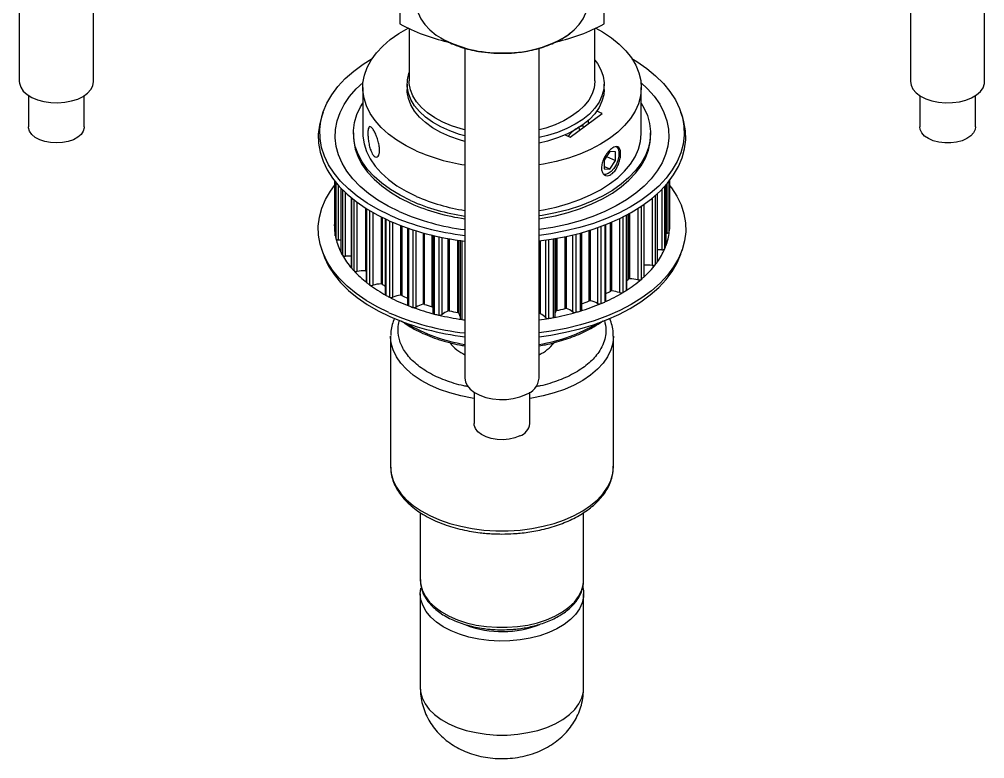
# Model space of a CAD drawing. Header units: millimetres. Extents: x 334 to 3694, y 0 to 2376.
# Drawn here: x 2524.5 to 2680.5, y 965.9 to 1085.3 of the extents above; entities that cross this region are included whole.
import ezdxf

# ---------------------------------------------------------------- set-up
doc = ezdxf.new("R2010")
doc.units = ezdxf.units.MM
doc.header["$LTSCALE"] = 3
doc.layers.add('1_외형선', color=7, linetype='Continuous', lineweight=25)

msp = doc.modelspace()

# ---------------------------------------------------------------- linework, layer by layer
at = {"layer": '1_외형선'}
for p, q in [((2680.46, 1075.3), (2680.46, 1116.01)), ((2668.46, 1106.61), (2668.46, 1075.3)), ((2536.46, 1075.3), (2536.46, 1098.76)), ((2524.46, 1098.19), (2524.46, 1075.3)), ((2585.96, 1087.09), (2585.96, 1084.59)), ((2618.96, 1084.59), (2618.96, 1087.09)), ((2587.46, 1083.82), (2587.46, 1075.4)), ((2617.46, 1075.4), (2617.46, 1083.82)), ((2596.46, 1080.66), (2596.46, 1027.37)), ((2608.46, 1027.37), (2608.46, 1080.66)), ((2587.13, 1074.87), (2587.13, 1073.99)), ((2618.96, 1073.99), (2618.96, 1074.87)), ((2579.96, 1074.32), (2579.96, 1066.97)), ((2624.96, 1066.97), (2624.96, 1074.32)), ((2525.96, 1073.01), (2525.96, 1067.95)), ((2534.96, 1067.95), (2534.96, 1073.01)), ((2669.96, 1073.01), (2669.96, 1067.95)), ((2678.96, 1067.95), (2678.96, 1073.01)), ((2573.55, 1070.3), (2573.3, 1069.57)), ((2618.67, 1070.1), (2617.77, 1070.5)), ((2631.63, 1069.57), (2631.38, 1070.3)), ((2613.5, 1066.27), (2618.67, 1070.1)), ((2616.4, 1068.99), (2616.4, 1068.42)), ((2578.46, 1066.97), (2578.46, 1066.53)), ((2612.65, 1066.66), (2613.5, 1066.27)), ((2626.46, 1066.53), (2626.46, 1066.97)), ((2619.87, 1063.97), (2618.95, 1062.58)), ((2620.79, 1063.95), (2619.87, 1063.97)), ((2620.79, 1062.53), (2620.79, 1063.95)), ((2621.34, 1064.08), (2621.33, 1064.15)), ((2618.95, 1062.58), (2618.95, 1061.17)), ((2619.35, 1063.19), (2620.79, 1062.53)), ((2619.87, 1061.15), (2620.79, 1062.53)), ((2619.87, 1061.15), (2618.95, 1061.56)), ((2618.95, 1061.17), (2619.87, 1061.15)), ((2575.39, 1059.27), (2575.39, 1052.62)), ((2619.65, 1060.42), (2619.7, 1060.45)), ((2629.53, 1051.44), (2629.53, 1059.27)), ((2629.53, 1059.27), (2629.53, 1051.43)), ((2575.53, 1059.09), (2575.53, 1050.36)), ((2575.53, 1050.33), (2575.53, 1059.09)), ((2575.62, 1058.98), (2575.62, 1049.91)), ((2576.05, 1049.68), (2576.05, 1058.48)), ((2576.44, 1058.06), (2576.44, 1047.73)), ((2576.45, 1047.66), (2576.45, 1058.04)), ((2576.67, 1057.82), (2576.67, 1047.25)), ((2628.31, 1057.87), (2628.31, 1048.11)), ((2628.78, 1048.31), (2628.78, 1058.37)), ((2628.94, 1058.55), (2628.94, 1048.73)), ((2628.95, 1048.78), (2628.95, 1058.57)), ((2629.1, 1058.73), (2629.1, 1050.76)), ((2629.5, 1051.01), (2629.5, 1059.22)), ((2577.16, 1047.07), (2577.16, 1057.34)), ((2578.12, 1056.5), (2578.12, 1045.23)), ((2578.17, 1045.12), (2578.17, 1056.46)), ((2578.5, 1056.19), (2578.5, 1044.74)), ((2626.74, 1056.44), (2626.74, 1045.58)), ((2627.26, 1045.73), (2627.26, 1056.88)), ((2627.55, 1057.14), (2627.55, 1046.12)), ((2627.58, 1046.22), (2627.58, 1057.17)), ((2579.04, 1044.61), (2579.04, 1055.78)), ((2580.38, 1054.86), (2580.38, 1044.69)), ((2580.53, 1054.76), (2580.53, 1042.94)), ((2580.61, 1042.79), (2580.61, 1054.71)), ((2624.43, 1054.78), (2624.43, 1043.25)), ((2624.99, 1043.34), (2624.99, 1055.14)), ((2625.39, 1055.42), (2625.39, 1043.7)), ((2625.46, 1043.84), (2625.46, 1055.47)), ((2581.06, 1054.43), (2581.06, 1042.45)), ((2581.63, 1042.38), (2581.63, 1054.1)), ((2582.92, 1053.41), (2582.92, 1042.58)), ((2583.12, 1053.31), (2583.12, 1042.54)), ((2583.59, 1053.08), (2583.59, 1040.92)), ((2583.73, 1040.74), (2583.73, 1053.02)), ((2621.45, 1053.14), (2621.45, 1041.18)), ((2622.03, 1041.21), (2622.03, 1053.42)), ((2622.53, 1053.68), (2622.53, 1041.53)), ((2622.65, 1041.7), (2622.65, 1053.74)), ((2622.92, 1043.35), (2622.92, 1053.89)), ((2623.11, 1043.4), (2623.11, 1054)), ((2584.27, 1052.77), (2584.27, 1040.45)), ((2584.85, 1040.43), (2584.85, 1052.52)), ((2586.06, 1052.03), (2586.06, 1040.77)), ((2586.27, 1051.95), (2586.27, 1040.74)), ((2587.21, 1051.61), (2587.21, 1039.25)), ((2587.41, 1039.03), (2587.41, 1051.54)), ((2617.9, 1051.67), (2617.9, 1039.44)), ((2618.48, 1039.42), (2618.48, 1051.88)), ((2619.07, 1052.1), (2619.07, 1039.67)), ((2619.24, 1039.88), (2619.24, 1052.17)), ((2620, 1041.43), (2620, 1052.48)), ((2620.2, 1041.46), (2620.2, 1052.57)), ((2629.53, 1051.43), (2629.53, 1051.44)), ((2575.53, 1050.36), (2575.53, 1050.33)), ((2588.03, 1051.34), (2588.03, 1038.8)), ((2588.6, 1038.84), (2588.6, 1051.16)), ((2589.7, 1050.84), (2589.7, 1039.3)), ((2589.91, 1050.78), (2589.91, 1039.29)), ((2591.2, 1038.89), (2591.2, 1050.46)), ((2591.28, 1050.44), (2591.28, 1037.96)), ((2591.55, 1037.72), (2591.55, 1050.37)), ((2592.23, 1050.23), (2592.23, 1037.55)), ((2592.78, 1037.65), (2592.78, 1050.11)), ((2593.72, 1049.93), (2593.72, 1038.21)), ((2593.94, 1049.9), (2593.94, 1038.22)), ((2611.06, 1037.39), (2611.06, 1049.91)), ((2611.16, 1049.93), (2611.16, 1038.2)), ((2611.3, 1049.95), (2611.3, 1038.29)), ((2612.66, 1038.61), (2612.66, 1050.22)), ((2612.87, 1038.6), (2612.87, 1050.26)), ((2613.88, 1050.49), (2613.88, 1038.08)), ((2614.44, 1038), (2614.44, 1050.63)), ((2615.1, 1050.8), (2615.1, 1038.2)), ((2615.34, 1038.43), (2615.34, 1050.87)), ((2616.54, 1039.83), (2616.54, 1051.22)), ((2616.75, 1039.85), (2616.75, 1051.29)), ((2629.1, 1050.76), (2628.95, 1050.75)), ((2595.32, 1037.96), (2595.32, 1049.68)), ((2595.48, 1037.88), (2595.48, 1049.66)), ((2595.68, 1049.63), (2595.68, 1037.09)), ((2596.02, 1036.84), (2596.02, 1049.58)), ((2608.67, 1037.76), (2608.67, 1049.55)), ((2609.51, 1049.66), (2609.51, 1037.15)), ((2610.04, 1037.02), (2610.04, 1049.74)), ((2610.75, 1049.85), (2610.75, 1037.14)), ((2573.3, 1048.21), (2573.55, 1047.48)), ((2631.38, 1047.48), (2631.63, 1048.21)), ((2584.46, 1034.15), (2584.46, 1013.08)), ((2584.47, 1033.98), (2584.46, 1034.15)), ((2620.46, 1013.08), (2620.46, 1034.15)), ((2597.96, 1025.08), (2597.96, 1020.02)), ((2606.96, 1020.02), (2606.96, 1025.08)), ((2589.26, 1005.63), (2589.26, 994.71)), ((2615.66, 994.71), (2615.66, 1005.64)), ((2615.66, 994.5), (2615.66, 994.71)), ((2589.26, 992.51), (2589.36, 993.41)), ((2589.26, 992.51), (2589.26, 977.32)), ((2615.66, 977.32), (2615.66, 992.51))]:
    msp.add_line(p, q, dxfattribs=at)
at = {"layer": '1_외형선', "flags": 128}
for points in [[(2588.66, 1087.87), (2588.69, 1087.37), (2588.91, 1086.38), (2589.34, 1085.41), (2589.98, 1084.48), (2590.81, 1083.61), (2591.83, 1082.8), (2592.56, 1082.33)], [(2612.66, 1082.51), (2613.1, 1082.8), (2614.12, 1083.61), (2614.95, 1084.48), (2615.59, 1085.41), (2616.02, 1086.38), (2616.24, 1087.37), (2616.26, 1087.87)], [(2588.62, 1064.08), (2586.97, 1064.9), (2585.47, 1065.81), (2584.12, 1066.8), (2582.95, 1067.85), (2581.96, 1068.97), (2581.16, 1070.14), (2580.56, 1071.35), (2580.17, 1072.58), (2579.98, 1073.83), (2580, 1075.09), (2580.24, 1076.33), (2580.68, 1077.56), (2581.32, 1078.76), (2582.16, 1079.92), (2583.19, 1081.02), (2584.4, 1082.07), (2585.78, 1083.04), (2587.28, 1083.91)], [(2617.65, 1083.91), (2618.73, 1083.3), (2620.15, 1082.35), (2621.41, 1081.33), (2622.49, 1080.24), (2623.39, 1079.1), (2624.09, 1077.91), (2624.59, 1076.69), (2624.88, 1075.44), (2624.96, 1074.19), (2624.84, 1072.94), (2624.5, 1071.7), (2623.96, 1070.48), (2623.21, 1069.3), (2622.28, 1068.17), (2621.16, 1067.09), (2619.86, 1066.08), (2618.4, 1065.15), (2616.79, 1064.31), (2615.05, 1063.56), (2613.19, 1062.91), (2611.24, 1062.36), (2609.19, 1061.93), (2608.46, 1061.8)], [(2584.34, 1053.68), (2582.44, 1054.61), (2580.68, 1055.64), (2579.08, 1056.74), (2577.64, 1057.93), (2576.39, 1059.18), (2575.32, 1060.48), (2574.45, 1061.83), (2573.78, 1063.22), (2573.32, 1064.64), (2573.06, 1066.08), (2573.02, 1067.52), (2573.19, 1068.96), (2573.58, 1070.39), (2574.17, 1071.79), (2574.96, 1073.16), (2575.95, 1074.48), (2577.14, 1075.75), (2578.5, 1076.96), (2580.04, 1078.1), (2581.48, 1079.01)], [(2623.45, 1079.01), (2624.25, 1078.52), (2625.85, 1077.41), (2627.29, 1076.23), (2628.54, 1074.98), (2629.61, 1073.67), (2630.48, 1072.32), (2631.15, 1070.93), (2631.61, 1069.51), (2631.86, 1068.08), (2631.91, 1066.63), (2631.73, 1065.19), (2631.35, 1063.77), (2630.76, 1062.37), (2629.97, 1061), (2628.98, 1059.67), (2627.79, 1058.4), (2626.43, 1057.19), (2624.89, 1056.06), (2623.19, 1055), (2621.34, 1054.03), (2619.35, 1053.15), (2617.25, 1052.37), (2615.03, 1051.7), (2612.73, 1051.14), (2610.35, 1050.7), (2608.46, 1050.43)], [(2617.46, 1078.76), (2617.88, 1078.2), (2618.45, 1077.19), (2618.81, 1076.15), (2618.96, 1075.09), (2618.9, 1074.03), (2618.62, 1072.98), (2618.14, 1071.95), (2617.46, 1070.97), (2616.58, 1070.03), (2615.52, 1069.16), (2614.3, 1068.37), (2612.93, 1067.67), (2611.42, 1067.05), (2609.8, 1066.55), (2608.46, 1066.23)], [(2596.46, 1066.5), (2595.6, 1066.75), (2594.03, 1067.3), (2592.57, 1067.95), (2591.26, 1068.7), (2590.1, 1069.52), (2589.12, 1070.42), (2588.33, 1071.38), (2587.73, 1072.38), (2587.33, 1073.42), (2587.15, 1074.48), (2587.17, 1075.54), (2587.41, 1076.59), (2587.46, 1076.73)], [(2524.46, 1075.3), (2524.49, 1075.01), (2524.69, 1074.36)], [(2524.69, 1074.36), (2525.11, 1073.75), (2525.71, 1073.19), (2526.49, 1072.71), (2527.41, 1072.32), (2528.45, 1072.04), (2529.55, 1071.88), (2530.69, 1071.84), (2531.82, 1071.93), (2532.9, 1072.14), (2533.9, 1072.46), (2534.77, 1072.89), (2535.48, 1073.4), (2536.01, 1073.98), (2536.34, 1074.61), (2536.46, 1075.27), (2536.46, 1075.3)], [(2585.87, 1054.26), (2584.06, 1055.16), (2582.39, 1056.14), (2580.88, 1057.21), (2579.53, 1058.34), (2578.37, 1059.55), (2577.39, 1060.8), (2576.61, 1062.11), (2576.04, 1063.44), (2575.67, 1064.8), (2575.51, 1066.18), (2575.56, 1067.55), (2575.82, 1068.92), (2576.29, 1070.27), (2576.96, 1071.59), (2577.84, 1072.87), (2578.91, 1074.1), (2580.01, 1075.15)], [(2596.46, 1067.46), (2595.87, 1067.62), (2594.32, 1068.13), (2592.89, 1068.74), (2591.59, 1069.44), (2590.44, 1070.22), (2589.47, 1071.08), (2588.67, 1072), (2588.07, 1072.96), (2587.67, 1073.96), (2587.48, 1074.98), (2587.46, 1075.4)], [(2617.46, 1075.4), (2617.46, 1075.31), (2617.34, 1074.28), (2617.01, 1073.28), (2616.47, 1072.3), (2615.73, 1071.36), (2614.81, 1070.49), (2613.72, 1069.68), (2612.47, 1068.95), (2611.08, 1068.31), (2609.56, 1067.77), (2608.46, 1067.46)], [(2624.92, 1075.15), (2626, 1074.13), (2627.07, 1072.9), (2627.95, 1071.62), (2628.63, 1070.3), (2629.1, 1068.95), (2629.37, 1067.58), (2629.42, 1066.2), (2629.27, 1064.83), (2628.9, 1063.47), (2628.33, 1062.13), (2627.55, 1060.83), (2626.58, 1059.57), (2625.42, 1058.37), (2624.08, 1057.23), (2622.57, 1056.16), (2620.9, 1055.18), (2619.09, 1054.28), (2617.15, 1053.48), (2615.1, 1052.78), (2612.94, 1052.19), (2610.7, 1051.71), (2608.46, 1051.36)], [(2668.46, 1075.3), (2668.56, 1074.68), (2668.87, 1074.05), (2669.39, 1073.46), (2670.08, 1072.94), (2670.94, 1072.5), (2671.92, 1072.17), (2672.99, 1071.94), (2674.12, 1071.84), (2675.26, 1071.87), (2676.37, 1072.02), (2677.41, 1072.29), (2678.35, 1072.66), (2679.14, 1073.14), (2679.77, 1073.69), (2680.2, 1074.29), (2680.43, 1074.94), (2680.46, 1075.3)], [(2596.46, 1065.62), (2595.6, 1065.87), (2594.03, 1066.42), (2592.57, 1067.07), (2591.26, 1067.81), (2590.1, 1068.64), (2589.12, 1069.54), (2588.33, 1070.5), (2587.73, 1071.5), (2587.33, 1072.54), (2587.15, 1073.59), (2587.13, 1073.99)], [(2618.96, 1073.99), (2618.9, 1073.15), (2618.62, 1072.1), (2618.14, 1071.07), (2617.46, 1070.09), (2616.58, 1069.15), (2615.52, 1068.28), (2614.3, 1067.49), (2612.93, 1066.78), (2611.42, 1066.17), (2609.8, 1065.67), (2608.46, 1065.35)], [(2587.69, 1056.05), (2585.99, 1056.9), (2584.43, 1057.83), (2583.02, 1058.85), (2581.79, 1059.94), (2580.74, 1061.08), (2579.88, 1062.29), (2579.22, 1063.53), (2578.76, 1064.8), (2578.51, 1066.09), (2578.47, 1067.39), (2578.65, 1068.68), (2579.03, 1069.96), (2579.62, 1071.22), (2579.96, 1071.8)], [(2624.96, 1071.8), (2625.4, 1071.05), (2625.96, 1069.79), (2626.32, 1068.51), (2626.46, 1067.21), (2626.39, 1065.91), (2626.12, 1064.62), (2625.63, 1063.35), (2624.94, 1062.12), (2624.06, 1060.92), (2622.98, 1059.78), (2621.72, 1058.71), (2620.3, 1057.7), (2618.71, 1056.78), (2616.99, 1055.94), (2615.14, 1055.21), (2613.17, 1054.57), (2611.11, 1054.05), (2608.98, 1053.64), (2608.46, 1053.56)], [(2573.3, 1069.57), (2572.95, 1068.22), (2572.77, 1066.77), (2572.82, 1065.31), (2573.07, 1063.86), (2573.54, 1062.43), (2574.21, 1061.03), (2575.09, 1059.67), (2576.17, 1058.35), (2577.43, 1057.09), (2578.88, 1055.9), (2580.49, 1054.78), (2582.27, 1053.75), (2584.19, 1052.81)], [(2608.46, 1049.53), (2610.42, 1049.8), (2612.82, 1050.25), (2615.14, 1050.81), (2617.37, 1051.49), (2619.5, 1052.27), (2621.5, 1053.16), (2623.36, 1054.14), (2625.08, 1055.21), (2626.63, 1056.35), (2628.01, 1057.57), (2629.2, 1058.85), (2630.2, 1060.19), (2631, 1061.57), (2631.6, 1062.98), (2631.98, 1064.42), (2632.15, 1065.87), (2632.11, 1067.33), (2631.86, 1068.78), (2631.63, 1069.57)], [(2526.13, 1067.25), (2525.97, 1067.8), (2525.96, 1067.95)], [(2534.96, 1067.95), (2534.96, 1067.83), (2534.81, 1067.27), (2534.45, 1066.75), (2533.91, 1066.28), (2533.21, 1065.89), (2532.37, 1065.6), (2531.45, 1065.42), (2530.49, 1065.36), (2529.52, 1065.41), (2528.6, 1065.59), (2527.76, 1065.88), (2527.05, 1066.26), (2526.5, 1066.73), (2526.13, 1067.25)], [(2615.03, 1067.41), (2615.01, 1067.53), (2614.91, 1067.91)], [(2678.96, 1067.95), (2678.91, 1067.55), (2678.65, 1067), (2678.2, 1066.51), (2677.58, 1066.08), (2676.8, 1065.73), (2675.92, 1065.5), (2674.97, 1065.37), (2674, 1065.37), (2673.05, 1065.49), (2672.16, 1065.72), (2671.39, 1066.06), (2670.75, 1066.48), (2670.29, 1066.98), (2670.03, 1067.52), (2669.96, 1067.95)], [(2578.46, 1066.53), (2578.51, 1065.65), (2578.76, 1064.36), (2579.22, 1063.09), (2579.88, 1061.84), (2580.74, 1060.64), (2581.79, 1059.5), (2583.02, 1058.41), (2584.43, 1057.39), (2585.99, 1056.46), (2587.69, 1055.61)], [(2579.96, 1066.97), (2579.98, 1066.48), (2580.17, 1065.23), (2580.56, 1064), (2581.16, 1062.79), (2581.96, 1061.62), (2582.95, 1060.51), (2584.12, 1059.45), (2585.47, 1058.46), (2586.97, 1057.56), (2588.62, 1056.74)], [(2608.46, 1054.46), (2609.19, 1054.58), (2611.24, 1055.01), (2613.19, 1055.56), (2615.05, 1056.21), (2616.79, 1056.96), (2618.4, 1057.8), (2619.86, 1058.74), (2621.16, 1059.74), (2622.28, 1060.82), (2623.21, 1061.95), (2623.96, 1063.13), (2624.5, 1064.35), (2624.84, 1065.59), (2624.96, 1066.84), (2624.96, 1066.97)], [(2608.46, 1053.12), (2608.98, 1053.2), (2611.11, 1053.61), (2613.17, 1054.13), (2615.14, 1054.77), (2616.99, 1055.5), (2618.71, 1056.34), (2620.3, 1057.26), (2621.72, 1058.27), (2622.98, 1059.34), (2624.06, 1060.48), (2624.94, 1061.68), (2625.63, 1062.91), (2626.12, 1064.18), (2626.39, 1065.47), (2626.46, 1066.53)], [(2620.92, 1064.77), (2621.05, 1064.68), (2621.27, 1064.33), (2621.37, 1063.82), (2621.34, 1063.2), (2621.17, 1062.52), (2620.89, 1061.85), (2620.52, 1061.24), (2620.09, 1060.75), (2619.64, 1060.42), (2619.21, 1060.28), (2618.84, 1060.34), (2618.8, 1060.36)], [(2584.19, 1037.95), (2582.27, 1038.89), (2580.49, 1039.92), (2578.88, 1041.04), (2577.43, 1042.23), (2576.17, 1043.49), (2575.09, 1044.81), (2574.21, 1046.17), (2573.54, 1047.57), (2573.07, 1049), (2572.82, 1050.45), (2572.77, 1051.91), (2572.95, 1053.36), (2573.33, 1054.8), (2573.93, 1056.21), (2574.73, 1057.59), (2575.39, 1058.51)], [(2629.53, 1058.51), (2629.84, 1058.11), (2630.72, 1056.75), (2631.39, 1055.35), (2631.86, 1053.92), (2632.11, 1052.47), (2632.15, 1051.01), (2631.98, 1049.56), (2631.6, 1048.12), (2631, 1046.71), (2630.2, 1045.33), (2629.2, 1043.99), (2628.01, 1042.71), (2626.63, 1041.49), (2625.08, 1040.35), (2623.36, 1039.28), (2621.5, 1038.3), (2619.5, 1037.41), (2617.37, 1036.63), (2615.14, 1035.95), (2612.82, 1035.39), (2610.42, 1034.94), (2608.46, 1034.67)], [(2628.94, 1048.73), (2628.95, 1048.77), (2628.95, 1048.78)], [(2573.55, 1047.48), (2573.78, 1046.85), (2574.45, 1045.46), (2575.32, 1044.11), (2576.39, 1042.8), (2577.64, 1041.55), (2579.08, 1040.37), (2580.68, 1039.26), (2582.44, 1038.24), (2584.34, 1037.3)], [(2576.44, 1047.73), (2576.44, 1047.7), (2576.45, 1047.66)], [(2608.46, 1034.06), (2610.35, 1034.32), (2612.73, 1034.77), (2615.03, 1035.33), (2617.25, 1036), (2619.35, 1036.77), (2621.34, 1037.65), (2623.19, 1038.62), (2624.89, 1039.68), (2626.43, 1040.82), (2627.79, 1042.03), (2628.98, 1043.3), (2629.97, 1044.62), (2630.76, 1045.99), (2631.35, 1047.39), (2631.38, 1047.48)], [(2615.1, 1038.2), (2615.17, 1038.22), (2615.22, 1038.25), (2615.27, 1038.29), (2615.31, 1038.33), (2615.33, 1038.37), (2615.34, 1038.42), (2615.34, 1038.43)], [(2595.68, 1037.09), (2595.68, 1037.07), (2595.69, 1037.02), (2595.72, 1036.98), (2595.76, 1036.94), (2595.82, 1036.91), (2595.88, 1036.88), (2595.95, 1036.86), (2596.02, 1036.84)], [(2610.75, 1037.14), (2610.82, 1037.16), (2610.88, 1037.18), (2610.94, 1037.21), (2610.99, 1037.25), (2611.03, 1037.29), (2611.05, 1037.33), (2611.06, 1037.38), (2611.06, 1037.39)], [(2597.96, 1024.09), (2597.65, 1024.14), (2595.8, 1024.5), (2594.03, 1024.97), (2592.36, 1025.55), (2590.81, 1026.23), (2589.4, 1027), (2588.13, 1027.86), (2587.04, 1028.79), (2586.13, 1029.79), (2585.41, 1030.83), (2584.89, 1031.92), (2584.57, 1033.03), (2584.47, 1033.98)], [(2620.46, 1034.12), (2620.36, 1033.03), (2620.04, 1031.92), (2619.52, 1030.83), (2618.8, 1029.79), (2617.89, 1028.79), (2616.79, 1027.86), (2615.53, 1027), (2614.12, 1026.23), (2612.57, 1025.55), (2610.9, 1024.97), (2609.13, 1024.5), (2607.28, 1024.14), (2606.96, 1024.09)], [(2596.46, 1027.37), (2596.55, 1026.79), (2596.84, 1026.16), (2597.34, 1025.56), (2598.03, 1025.04), (2598.87, 1024.6), (2599.85, 1024.25), (2600.91, 1024.02), (2602.04, 1023.91), (2603.18, 1023.93), (2604.29, 1024.07), (2605.34, 1024.33), (2606.29, 1024.7)], [(2605.33, 1018.02), (2604.52, 1017.71), (2603.61, 1017.51), (2602.65, 1017.42), (2601.68, 1017.46), (2600.74, 1017.62), (2599.89, 1017.89), (2599.16, 1018.26), (2598.58, 1018.71), (2598.18, 1019.22), (2597.98, 1019.77), (2597.96, 1020.02)], [(2584.46, 1013.08), (2584.57, 1011.96), (2584.89, 1010.85), (2585.41, 1009.76), (2586.13, 1008.72), (2587.04, 1007.73), (2588.13, 1006.79), (2589.4, 1005.94), (2590.81, 1005.16), (2592.36, 1004.48), (2594.03, 1003.9), (2595.8, 1003.43), (2597.65, 1003.07), (2599.55, 1002.83), (2601.49, 1002.71), (2603.44, 1002.71), (2605.38, 1002.83), (2607.28, 1003.07), (2609.13, 1003.43), (2610.9, 1003.9), (2612.57, 1004.48), (2614.12, 1005.16), (2615.53, 1005.94), (2616.79, 1006.79), (2617.89, 1007.73), (2618.8, 1008.72), (2619.52, 1009.76), (2620.04, 1010.85), (2620.36, 1011.96), (2620.46, 1013.08), (2620.46, 1013.08)], [(2589.26, 994.71), (2589.33, 993.98), (2589.6, 993.01), (2590.08, 992.08), (2590.76, 991.19), (2591.64, 990.35), (2592.69, 989.59), (2593.91, 988.91), (2595.26, 988.32), (2596.74, 987.84), (2598.3, 987.48), (2599.94, 987.23), (2601.62, 987.11), (2603.31, 987.11), (2604.99, 987.23), (2606.62, 987.48), (2608.19, 987.84), (2609.67, 988.32), (2611.02, 988.91), (2612.24, 989.59), (2613.29, 990.35), (2614.17, 991.19), (2614.85, 992.08), (2615.33, 993.01), (2615.6, 993.98), (2615.66, 994.5)], [(2615.54, 993.53), (2615.64, 992.99), (2615.64, 992.02), (2615.42, 991.05), (2614.99, 990.1), (2614.36, 989.2), (2613.53, 988.35), (2612.52, 987.57), (2611.34, 986.86), (2610.02, 986.26), (2608.57, 985.75), (2607.02, 985.35), (2605.4, 985.08), (2603.73, 984.92), (2602.04, 984.89), (2600.36, 984.98), (2598.71, 985.2), (2597.12, 985.54), (2595.62, 985.99), (2594.23, 986.55), (2592.98, 987.2), (2591.89, 987.95), (2590.96, 988.77), (2590.23, 989.65), (2589.7, 990.57), (2589.37, 991.53), (2589.26, 992.51), (2589.26, 992.51)], [(2589.26, 977.32), (2589.31, 976.68), (2589.56, 975.7), (2590.03, 974.76), (2590.71, 973.85), (2591.58, 973.01), (2592.63, 972.23), (2593.85, 971.54), (2595.21, 970.95), (2596.69, 970.46), (2598.27, 970.09), (2599.92, 969.84), (2601.61, 969.71), (2603.32, 969.71), (2605.01, 969.84), (2606.66, 970.09), (2608.23, 970.46), (2609.72, 970.95), (2611.08, 971.54), (2612.3, 972.23), (2613.35, 973.01), (2614.22, 973.85), (2614.9, 974.76), (2615.36, 975.7), (2615.62, 976.68), (2615.66, 977.32)]]:
    msp.add_lwpolyline(points, dxfattribs=at)
at = {"layer": '1_외형선'}
for centre, radius, start, end in [((2600.1, 1110.63), 29.63, 241.5037, 257.421), ((2604.7, 1110.97), 29.99, 282.5993, 298.4002), ((2602.06, 1099.76), 19.85, 241.3909, 271.1543), ((2603.06, 1098.88), 18.98, 268.2014, 300.4028), ((2601.23, 1092.83), 31.39, 246.3162, 261.2722), ((2601.31, 1085.77), 31.69, 246.3873, 261.2012), ((2601.18, 1086.8), 33.58, 246.3202, 261.9261), ((2601.27, 1086.66), 33.89, 246.392, 261.8543), ((2601.17, 1092.28), 42.11, 246.4507, 263.5899), ((2601.08, 1088.95), 37.87, 246.3202, 262.9969), ((2584.46, 1052.03), 9.09, 176.2172, 190.7752), ((2575.63, 1052.65), 0.234, 186.5428, 246.2827), ((2601.16, 1091.75), 42.49, 246.4526, 263.6533), ((2620.52, 1052.03), 9.04, 356.1942, 3.774), ((2584.81, 1052.09), 9.44, 190.7261, 193.3561), ((2585.59, 1052.31), 10.25, 193.528, 206.9631), ((2576, 1050.11), 0.428, 207.9801, 276.7994), ((2619.98, 1052.11), 9.58, 339.3232, 353.3785), ((2629.13, 1051.15), 0.391, 264.2992, 337.8245), ((2620.45, 1052.04), 9.1, 353.5002, 356.1942), ((2575.94, 1044.24), 5.44, 84.7272, 88.7657), ((2619.18, 1052.39), 10.43, 337.0039, 339.4642), ((2586.67, 1052.82), 11.45, 206.7791, 209.0913), ((2588.1, 1053.67), 13.11, 209.3124, 220.7157), ((2577.07, 1047.59), 0.525, 220.2679, 279.8098), ((2577.6, 1041.61), 5.48, 84.5127, 94.5431), ((2617.98, 1052.94), 11.75, 324.5226, 336.7906), ((2628.1, 1042.64), 5.47, 87.7883, 95.4367), ((2628.38, 1048.59), 0.486, 261.4698, 324.3637), ((2578.29, 1045.24), 0.175, 181.2797, 222.6894), ((2614.88, 1055.24), 15.61, 312.3042, 322.4508), ((2625.98, 1040.18), 5.46, 82.0009, 95.4868), ((2626.86, 1046.15), 0.58, 258.1172, 313.6198), ((2616.56, 1053.89), 13.46, 322.662, 324.7377), ((2627.41, 1046.22), 0.166, 323.0727, 359.3894), ((2589.7, 1054.96), 15.16, 220.4982, 222.4153), ((2591.48, 1056.67), 17.63, 222.6112, 231.9664), ((2578.89, 1045.21), 0.613, 230.0947, 283.4229), ((2580.01, 1039.29), 5.41, 86.1199, 100.3817), ((2580.36, 1044.36), 0.325, 59.6886, 87.4062), ((2613.13, 1057.08), 18.15, 310.8068, 312.5074), ((2625.27, 1043.84), 0.186, 308.8528, 358.0213), ((2580.73, 1042.95), 0.198, 183.111, 235.9799), ((2593.27, 1058.86), 20.46, 231.7798, 233.3498), ((2595.08, 1061.39), 23.56, 233.4981, 241.2071), ((2581.42, 1043.02), 0.679, 238.0601, 287.7392), ((2583.07, 1037.52), 5.07, 91.722, 106.6138), ((2582.94, 1042.25), 0.34, 58.7718, 93.5399), ((2595.25, 1060.4), 21.59, 235.8307, 237.3214), ((2611.29, 1059.3), 21.03, 302.3215, 310.6389), ((2611.13, 1058.37), 19.1, 307.1043, 308.1267), ((2623.1, 1043.08), 0.32, 88.3791, 124.6135), ((2623.16, 1038.16), 5.24, 75.9731, 90.5356), ((2624.61, 1043.88), 0.656, 254.0942, 304.9673), ((2583.82, 1040.95), 0.231, 186.1383, 246.8308), ((2596.74, 1064.28), 26.9, 241.0678, 242.3759), ((2586.64, 1036.33), 4.47, 97.3773, 113.5697), ((2586.12, 1040.39), 0.379, 66.196, 98.4807), ((2598.43, 1066.19), 28.21, 244.4605, 246.5582), ((2607.87, 1064.83), 27.54, 294.0074, 300.9557), ((2607.68, 1063.79), 25.53, 296.9321, 298.8464), ((2620.16, 1041.1), 0.365, 83.5537, 116.6577), ((2619.78, 1036.74), 4.74, 69.3495, 84.9277), ((2621.7, 1041.83), 0.701, 249.3173, 297.8786), ((2609.54, 1061.94), 24.2, 301.0764, 302.48), ((2622.44, 1041.72), 0.21, 296.2829, 356.2009), ((2598.27, 1067.32), 30.3, 242.4796, 248.998), ((2584.57, 1041.09), 0.708, 244.6333, 292.8534), ((2587.47, 1039.29), 0.262, 188.661, 256.9181), ((2599.55, 1070.5), 33.73, 248.9011, 250.0261), ((2590.55, 1035.67), 3.72, 103.311, 121.6279), ((2589.79, 1038.91), 0.398, 72.5858, 103.8126), ((2600.72, 1072.22), 34.66, 251.8352, 254.0642), ((2605.14, 1071.06), 34.34, 286.8518, 292.8484), ((2604.99, 1069.9), 32.21, 288.6797, 291.0204), ((2616.67, 1039.46), 0.393, 78.3992, 109.8933), ((2615.99, 1035.88), 4.04, 61.789, 79.1355), ((2618.21, 1040.07), 0.706, 243.6554, 291.9717), ((2606.41, 1067.95), 30.99, 292.9299, 294.1203), ((2619, 1039.91), 0.245, 286.3223, 353.0431), ((2601.16, 1076.89), 42.49, 246.4526, 263.6533), ((2588.27, 1039.45), 0.696, 250.1406, 298.9302), ((2600.61, 1073.54), 36.95, 250.0944, 255.805), ((2591.13, 1038.64), 0.261, 55.7103, 74.9272), ((2591.58, 1038.03), 0.31, 193.1917, 263.7962), ((2601.39, 1076.44), 39.96, 255.7418, 256.7466), ((2592.4, 1038.17), 0.646, 254.7894, 306.2408), ((2601.94, 1078.91), 42.48, 256.7872, 261.9902), ((2594.72, 1035.45), 2.93, 109.7926, 131.2802), ((2593.86, 1037.84), 0.393, 78.2515, 109.7206), ((2601.97, 1077.26), 39.85, 258.3732, 260.4042), ((2595.3, 1037.73), 0.233, 39.3072, 84.366), ((2594.47, 1037.2), 1.21, 7.6164, 33.9463), ((2608.52, 1037.41), 0.379, 66.3837, 98.6213), ((2607.66, 1035.48), 2.49, 41.9672, 65.9377), ((2603.41, 1076.92), 40.45, 280.4534, 285.8299), ((2612.23, 1037.64), 1.21, 152.4702, 165.5276), ((2611.33, 1038.08), 0.21, 97.5179, 145.7921), ((2603.36, 1075.39), 37.94, 282.0923, 284.191), ((2612.75, 1038.22), 0.398, 72.75, 103.9662), ((2611.92, 1035.49), 3.25, 52.8477, 72.9125), ((2614.24, 1038.64), 0.67, 236.8839, 286.9946), ((2604.16, 1074.15), 37.58, 285.8809, 286.9276), ((2601.17, 1075.91), 42.11, 246.4507, 263.5899), ((2600.65, 1059.23), 26.74, 239.3307, 261.0014), ((2602.25, 1080.88), 44.48, 261.9528, 262.5305), ((2602.74, 1080.46), 44.05, 277.4659, 279.5376), ((2604.32, 1059.12), 26.62, 278.9505, 300.7174), ((2609.91, 1037.6), 0.6, 228.6548, 282.7966), ((2602.92, 1079.38), 42.96, 279.5429, 280.5003), ((2599.28, 1037.17), 6.64, 218.3986, 244.8994), ((2605.49, 1037.36), 6.89, 295.6233, 321.6025), ((2605.31, 1027.72), 3.17, 287.8926, 353.7027), ((2604.59, 1020.29), 2.39, 288.0905, 353.5048), ((2602.46, 1003.21), 16.79, 249.9718, 291.2808)]:
    msp.add_arc(centre, radius, start, end, dxfattribs=at)
for points, knots in [([(2602.46, 1079.84), (2602.86, 1079.84), (2603.69, 1079.85), (2604.96, 1079.96), (2606.31, 1080.14), (2607.72, 1080.43), (2609.18, 1080.85), (2610.5, 1081.35), (2611.67, 1081.91), (2612.67, 1082.52), (2613.32, 1082.96), (2613.6, 1083.22), (2613.61, 1083.23)], [0, 0, 0, 0, 0.0913679, 0.1887962, 0.2921944, 0.408686, 0.5321872, 0.6624658, 0.7704269, 0.8784118, 0.9955421, 1, 1, 1, 1]), ([(2592.94, 1082.12), (2593.05, 1082.05), (2593.49, 1081.79), (2594.43, 1081.35), (2595.75, 1080.85), (2597.21, 1080.43), (2598.83, 1080.1), (2600.59, 1079.88), (2601.87, 1079.85), (2602.46, 1079.84)], [0, 0, 0, 0, 0.045746, 0.179517, 0.340879, 0.493866, 0.638205, 0.830252, 1, 1, 1, 1]), ([(2602.46, 1079.84), (2602.46, 1079.82), (2602.46, 1079.77), (2602.46, 1079.78), (2602.46, 1079.83), (2602.46, 1079.88), (2602.46, 1079.91)], [0, 0, 0, 0, 0.270261, 0.562429, 0.789736, 1, 1, 1, 1]), ([(2581.51, 1063.62), (2581.45, 1063.75), (2581.28, 1064.07), (2581.06, 1064.74), (2580.89, 1065.57), (2580.8, 1066.4), (2580.78, 1067.14), (2580.85, 1067.69), (2580.99, 1067.99), (2581.2, 1068.02), (2581.48, 1067.78), (2581.81, 1067.29), (2582.14, 1066.61), (2582.43, 1065.81), (2582.63, 1064.99), (2582.7, 1064.22), (2582.64, 1063.6), (2582.45, 1063.19), (2582.16, 1063.04), (2581.83, 1063.17), (2581.62, 1063.47), (2581.51, 1063.62)], [0, 0, 0, 0, 0.035914, 0.089714, 0.143284, 0.196617, 0.250075, 0.303827, 0.357581, 0.411047, 0.464381, 0.517943, 0.571741, 0.625414, 0.678795, 0.732171, 0.785838, 0.839638, 0.893206, 0.9466, 1, 1, 1, 1]), ([(2615.78, 1067.97), (2615.71, 1068.01), (2615.49, 1068.16), (2614.9, 1067.95), (2614.06, 1067.37), (2613.42, 1066.82), (2613.13, 1066.45), (2613.12, 1066.44)], [0, 0, 0, 0, 0.131051, 0.425454, 0.712402, 0.991443, 1, 1, 1, 1]), ([(2620.05, 1060.26), (2619.93, 1060.2), (2619.63, 1060.05), (2619.19, 1060.07), (2618.8, 1060.33), (2618.56, 1060.84), (2618.52, 1061.51), (2618.68, 1062.28), (2619.02, 1063.06), (2619.48, 1063.77), (2620.01, 1064.34), (2620.53, 1064.7), (2620.99, 1064.81), (2621.35, 1064.67), (2621.58, 1064.27), (2621.66, 1063.65), (2621.59, 1062.9), (2621.37, 1062.08), (2621.02, 1061.3), (2620.57, 1060.64), (2620.22, 1060.38), (2620.05, 1060.26)], [0, 0, 0, 0, 0.035914, 0.089714, 0.143284, 0.196617, 0.250075, 0.303827, 0.357581, 0.411047, 0.464381, 0.517943, 0.571741, 0.625414, 0.678795, 0.732171, 0.785838, 0.839638, 0.893206, 0.9466, 1, 1, 1, 1]), ([(2585.1, 1037.02), (2585.06, 1036.94), (2584.86, 1036.54), (2584.64, 1035.76), (2584.47, 1034.89), (2584.48, 1034.38), (2584.49, 1034.23)], [0, 0, 0, 0, 0.0834634, 0.4579404, 0.8392887, 1, 1, 1, 1]), ([(2585.66, 1035.13), (2585.67, 1035.52), (2585.69, 1036.06), (2585.87, 1036.57), (2585.92, 1036.71)], [0, 0, 0, 0, 0.744681, 1, 1, 1, 1]), ([(2586.2, 1036.6), (2586.45, 1036.42), (2587.09, 1035.96), (2588.25, 1035.29), (2589.65, 1034.59), (2591.15, 1033.98), (2592.72, 1033.44), (2594.35, 1033), (2595.6, 1032.72), (2596.31, 1032.6), (2596.46, 1032.58)], [0, 0, 0, 0, 0.094594, 0.241823, 0.388532, 0.534524, 0.679441, 0.822568, 0.962284, 1, 1, 1, 1]), ([(2619.01, 1036.71), (2619.13, 1036.19), (2619.34, 1035.27), (2619.17, 1033.93), (2618.79, 1032.73), (2618.18, 1031.64), (2617.41, 1030.66), (2616.25, 1029.52), (2614.79, 1028.48), (2613.08, 1027.59), (2611.68, 1027), (2610.2, 1026.51), (2608.94, 1026.15), (2608.14, 1026.02), (2607.88, 1025.98)], [0, 0, 0, 0, 0.116706, 0.20348, 0.292952, 0.384942, 0.456845, 0.528762, 0.675447, 0.748881, 0.822328, 0.894232, 0.966149, 1, 1, 1, 1]), ([(2608.46, 1032.58), (2608.81, 1032.64), (2609.66, 1032.79), (2610.98, 1033.11), (2612.43, 1033.52), (2613.84, 1034.01), (2615.21, 1034.57), (2616.5, 1035.2), (2617.71, 1035.88), (2618.42, 1036.37), (2618.77, 1036.61)], [0, 0, 0, 0, 0.086789, 0.211624, 0.339864, 0.470554, 0.603041, 0.736873, 0.871748, 1, 1, 1, 1]), ([(2620.44, 1034.12), (2620.45, 1034.32), (2620.46, 1034.91), (2620.26, 1035.86), (2620.04, 1036.63), (2619.85, 1037), (2619.83, 1037.04)], [0, 0, 0, 0, 0.206238, 0.596675, 0.96144, 1, 1, 1, 1]), ([(2597.03, 1025.97), (2596.78, 1026.02), (2595.99, 1026.16), (2594.73, 1026.51), (2592.75, 1027.17), (2590.95, 1028.01), (2589.4, 1029), (2588.39, 1029.81), (2587.52, 1030.66), (2586.61, 1031.83), (2585.83, 1033.32), (2585.72, 1034.54), (2585.66, 1035.13)], [0, 0, 0, 0, 0.037976, 0.119431, 0.200901, 0.36707, 0.450258, 0.533462, 0.614917, 0.696386, 0.852608, 1, 1, 1, 1]), ([(2584.49, 1013), (2584.48, 1012.84), (2584.47, 1012.28), (2584.66, 1011.37), (2585.02, 1010.29), (2585.54, 1009.27), (2586.23, 1008.29), (2587.06, 1007.36), (2588.03, 1006.49), (2589.14, 1005.69), (2590.35, 1004.96), (2591.66, 1004.31), (2593.06, 1003.74), (2594.52, 1003.27), (2596, 1002.88), (2597.47, 1002.59), (2598.79, 1002.4), (2599.97, 1002.28), (2601.16, 1002.2), (2602, 1002.19), (2602.46, 1002.18)], [0, 0, 0, 0, 0.027835, 0.092245, 0.15242, 0.213212, 0.274569, 0.3363, 0.398174, 0.46, 0.52162, 0.582899, 0.643712, 0.703823, 0.76272, 0.819071, 0.871432, 0.908864, 0.949408, 1, 1, 1, 1]), ([(2602.46, 1002.18), (2603.09, 1002.19), (2603.98, 1002.21), (2605.27, 1002.31), (2606.36, 1002.43), (2607.64, 1002.63), (2608.95, 1002.89), (2610.28, 1003.23), (2611.59, 1003.65), (2612.86, 1004.14), (2614.08, 1004.7), (2615.23, 1005.34), (2616.29, 1006.04), (2617.26, 1006.8), (2618.12, 1007.62), (2618.87, 1008.51), (2619.49, 1009.45), (2619.97, 1010.43), (2620.3, 1011.47), (2620.46, 1012.38), (2620.45, 1012.94), (2620.44, 1013.14)], [0, 0, 0, 0, 0.067512, 0.094859, 0.140126, 0.186905, 0.236856, 0.288714, 0.341981, 0.396268, 0.451317, 0.506952, 0.56306, 0.619564, 0.676407, 0.733571, 0.791077, 0.84902, 0.907624, 0.967304, 1, 1, 1, 1]), ([(2589.27, 994.81), (2589.28, 994.5), (2589.3, 993.84), (2589.57, 992.89), (2590, 991.98), (2590.59, 991.14), (2591.31, 990.36), (2592.17, 989.64), (2593.15, 988.98), (2594.23, 988.41), (2595.39, 987.92), (2596.6, 987.51), (2597.86, 987.19), (2599.03, 986.97), (2600.09, 986.83), (2601.19, 986.73), (2601.98, 986.72), (2602.46, 986.71)], [0, 0, 0, 0, 0.069733, 0.146302, 0.216117, 0.286599, 0.357417, 0.428217, 0.498733, 0.568706, 0.637915, 0.705909, 0.771555, 0.837168, 0.884396, 0.929603, 1, 1, 1, 1]), ([(2602.46, 986.71), (2603, 986.72), (2603.76, 986.74), (2604.86, 986.83), (2605.79, 986.95), (2606.86, 987.15), (2607.96, 987.41), (2609.05, 987.74), (2610.11, 988.15), (2611.12, 988.62), (2612.07, 989.17), (2612.93, 989.77), (2613.69, 990.44), (2614.35, 991.16), (2614.9, 991.94), (2615.31, 992.78), (2615.58, 993.62), (2615.63, 994.2), (2615.65, 994.47)], [0, 0, 0, 0, 0.080435, 0.113017, 0.166887, 0.222453, 0.281683, 0.343061, 0.405997, 0.470049, 0.534937, 0.600494, 0.666616, 0.73326, 0.800469, 0.86841, 0.93748, 1, 1, 1, 1]), ([(2589.26, 977.32), (2589.28, 976.87), (2589.31, 975.97), (2589.59, 974.63), (2590.02, 973.34), (2590.61, 972.12), (2591.34, 971), (2592.21, 969.97), (2593.19, 969.04), (2594.29, 968.21), (2595.51, 967.5), (2596.85, 966.9), (2598.28, 966.42), (2599.79, 966.09), (2601.37, 965.9), (2602.97, 965.87), (2604.6, 966.01), (2606.22, 966.31), (2607.76, 966.77), (2609.19, 967.38), (2610.46, 968.1), (2611.62, 968.94), (2612.65, 969.89), (2613.54, 970.94), (2614.29, 972.07), (2614.88, 973.28), (2615.33, 974.59), (2615.61, 975.94), (2615.64, 976.87), (2615.66, 977.31)], [0, 0, 0, 0, 0.034438, 0.069995, 0.105028, 0.139721, 0.174272, 0.208907, 0.243886, 0.279495, 0.316017, 0.35365, 0.392407, 0.432061, 0.472217, 0.512763, 0.553863, 0.595743, 0.638676, 0.677413, 0.715348, 0.752337, 0.788475, 0.823948, 0.858938, 0.893596, 0.92804, 0.965823, 1, 1, 1, 1])]:
    msp.add_open_spline(points, degree=3, knots=knots, dxfattribs=at)

doc.saveas('drawing.dxf')
